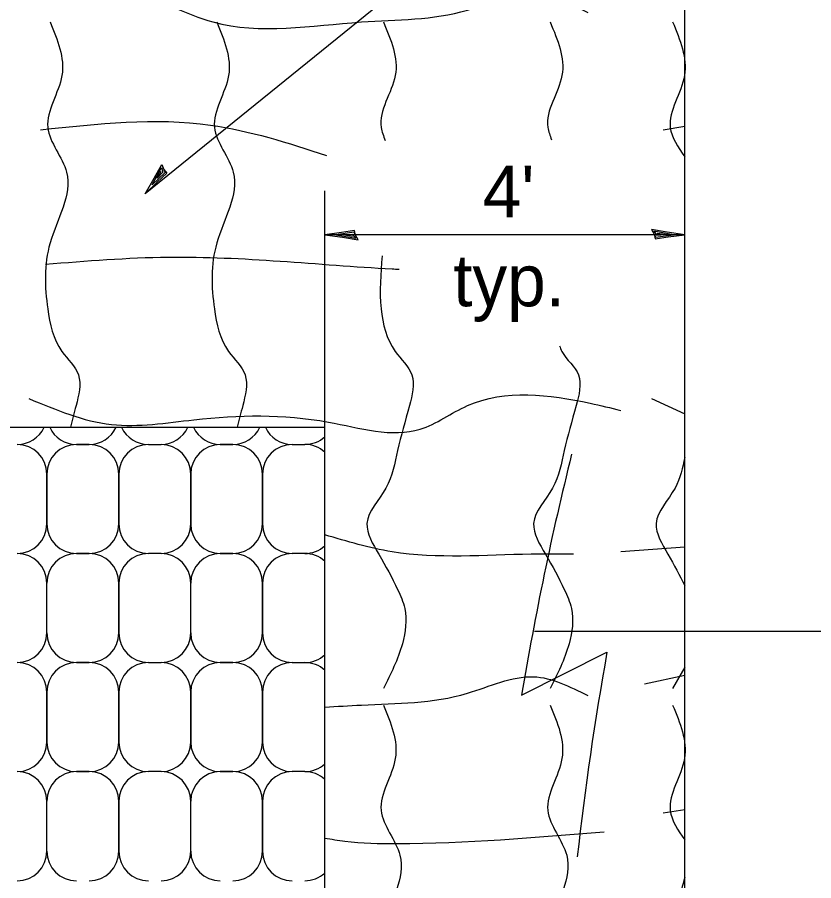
# Model space of a CAD drawing. Extents: x 0 to 2.83, y -0.07 to 1.83.
# Drawn here: x 2.3172 to 2.4964, y 0.8611 to 1.0554 of the extents above; entities that cross this region are included whole.
import ezdxf

# ---------------------------------------------------------------- set-up
doc = ezdxf.new("R2010")
doc.units = 0
for name, color, linetype in [('RD_Pr_Roadway_Dimensions', 7, 'Continuous'), ('RD_Pr_Roadway_Notes', 7, 'Continuous'), ('SH_General_Details', 7, 'Continuous')]:
    doc.layers.add(name, color=color, linetype=linetype)

msp = doc.modelspace()

# ---------------------------------------------------------------- linework, layer by layer
at = {"layer": 'RD_Pr_Roadway_Dimensions'}
for p, q in [((2.3863976149028137, 0.9439846814076104), (2.3863976149028137, 1.0163530147473017)), ((2.4673976149028136, 1.0064846814076105), (2.3863976149028137, 1.0064846814076105))]:
    msp.add_line(p, q, dxfattribs=at)
for points in [[(2.393284281558354, 1.006383014738808), (2.3930526148935747, 1.0074113480846085), (2.3901409482425047, 1.0069680147367217), (2.3863976149028137, 1.0064846814076105), (2.390394281572659, 1.005934681415806), (2.3938976149028135, 1.0053196814062693), (2.393284281558354, 1.006383014738808), (2.3929759482404185, 1.0070630147459605), (2.38891261490788, 1.0064780147473016), (2.393354281570573, 1.0056980147364238), (2.392699281559695, 1.0065730147364238), (2.390832614905198, 1.0064546814161042), (2.3926276149017704, 1.006183014750729)], [(2.4605109482271565, 1.0065846814113357), (2.4607426148911906, 1.0055563480856518), (2.463652614898045, 1.0059996814134218), (2.4673976149028136, 1.0064846814076105), (2.4633992815678907, 1.0070330147544542), (2.459897614902814, 1.0076480147438742), (2.4605109482271565, 1.0065846814113357), (2.460817614899386, 1.0059046814041832), (2.464882614897002, 1.0064896814028421), (2.460440948234309, 1.0072696814137199), (2.4610959482258155, 1.0063963480787972), (2.4629626149004293, 1.0065146814184882), (2.4611659482380346, 1.0067863480846087)]]:
    msp.add_lwpolyline(points, dxfattribs=at)
at = {"layer": 'RD_Pr_Roadway_Notes'}
msp.add_line((2.4933009482284976, 1.13491634807984), (2.3459826149007275, 1.0157163480716445), dxfattribs=at)
msp.add_lwpolyline([(2.3501859482390777, 1.021171348075072), (2.3508459482258153, 1.0203530147473017), (2.3486892815692317, 1.0183463480869928), (2.3459826149007275, 1.0157163480716445), (2.34803761490788, 1.0191896814110377), (2.3497342815658047, 1.0223146814110378), (2.3501859482390777, 1.021171348075072), (2.3505276148980454, 1.020508014738808), (2.347542614903112, 1.0176880147459604), (2.3496942815644637, 1.0216530147391059), (2.349969281560738, 1.0205963480869928), (2.348717614895661, 1.0192080147462586), (2.3496209482414616, 1.020783014754454)], dxfattribs=at)
at = {"layer": 'SH_General_Details'}
for p, q in [((2.4673976149028136, 0.4979513480859497), (2.4673976149028136, 1.2483930147486426)), ((2.462539281572957, 1.0301013480822243), (2.4673976149028136, 1.030888014753411)), ((2.459884281562079, 0.9696213480832675), (2.4673976149028136, 0.9661546814041831)), ((1.9543976149028137, 0.9631463480787971), (2.3863976149028137, 0.9631463480787971)), ((2.3863976149028137, 0.5983463480869928), (2.3863976149028137, 0.9631463480787971)), ((2.3305559482237292, 0.9592980147401491), (2.333395948237736, 0.9592980147401491)), ((2.3305559482237292, 0.9592980147401491), (2.333395948237736, 0.9592980147401491)), ((2.333395948237736, 0.9592980147401491), (2.3305559482237292, 0.9592980147401491)), ((2.346729281570573, 0.9592980147401491), (2.3495692815644635, 0.9592980147401491)), ((2.346729281570573, 0.9592980147401491), (2.3495692815644635, 0.9592980147401491)), ((2.3629026148980454, 0.9592980147401491), (2.365742614891191, 0.9592980147401491)), ((2.3629026148980454, 0.9592980147401491), (2.365742614891191, 0.9592980147401491)), ((2.365742614891191, 0.9592980147401491), (2.3629026148980454, 0.9592980147401491)), ((2.3790759482247723, 0.9592980147401491), (2.3819159482380345, 0.9592980147401491)), ((2.3790759482247723, 0.9592980147401491), (2.3819159482380345, 0.9592980147401491)), ((2.323889281557311, 0.9526313480737307), (2.323889281557311, 0.9414180147449174)), ((2.323889281557311, 0.9414180147449174), (2.323889281557311, 0.9526313480737307)), ((2.340062614904155, 0.9526313480737307), (2.340062614904155, 0.9414180147449174)), ((2.340062614904155, 0.9414180147449174), (2.340062614904155, 0.9526313480737307)), ((2.3562359482308817, 0.9526313480737307), (2.3562359482308817, 0.9414180147449174)), ((2.3562359482308817, 0.9414180147449174), (2.3562359482308817, 0.9526313480737307)), ((2.372409281558354, 0.9526313480737307), (2.372409281558354, 0.9414180147449174)), ((2.372409281558354, 0.9414180147449174), (2.372409281558354, 0.9526313480737307)), ((2.3305559482237292, 0.9347513480784991), (2.333395948237736, 0.9347513480784991)), ((2.333395948237736, 0.9347513480784991), (2.3305559482237292, 0.9347513480784991)), ((2.3495692815644635, 0.9347513480784991), (2.346729281570573, 0.9347513480784991)), ((2.3495692815644635, 0.9347513480784991), (2.346729281570573, 0.9347513480784991)), ((2.3629026148980454, 0.9347513480784991), (2.365742614891191, 0.9347513480784991)), ((2.365742614891191, 0.9347513480784991), (2.3629026148980454, 0.9347513480784991)), ((2.3819159482380345, 0.9347513480784991), (2.3790759482247723, 0.9347513480784991)), ((2.3819159482380345, 0.9347513480784991), (2.3790759482247723, 0.9347513480784991)), ((2.4673976149028136, 0.9361446814137199), (2.4529909482261134, 0.9351363480883339)), ((2.323889281557311, 0.9168713480832674), (2.323889281557311, 0.9280846814113357)), ((2.323889281557311, 0.9168713480832674), (2.323889281557311, 0.9280846814113357)), ((2.323889281557311, 0.9168713480832674), (2.323889281557311, 0.9280846814113357)), ((2.340062614904155, 0.9168713480832674), (2.340062614904155, 0.9280846814113357)), ((2.340062614904155, 0.9280846814113357), (2.340062614904155, 0.9168713480832674)), ((2.340062614904155, 0.9280846814113357), (2.340062614904155, 0.9168713480832674)), ((2.3562359482308817, 0.9168713480832674), (2.3562359482308817, 0.9280846814113357)), ((2.3562359482308817, 0.9168713480832674), (2.3562359482308817, 0.9280846814113357)), ((2.3562359482308817, 0.9168713480832674), (2.3562359482308817, 0.9280846814113357)), ((2.372409281558354, 0.9168713480832674), (2.372409281558354, 0.9280846814113357)), ((2.372409281558354, 0.9280846814113357), (2.372409281558354, 0.9168713480832674)), ((2.372409281558354, 0.9280846814113357), (2.372409281558354, 0.9168713480832674)), ((2.433602614905496, 0.9172613480883338), (2.6220859482353522, 0.9172613480883338)), ((2.430682614908923, 0.9028680147531131), (2.449889281557311, 0.9125180147486427)), ((2.3305559482237292, 0.9102046814161041), (2.333395948237736, 0.9102046814161041)), ((2.3305559482237292, 0.9102046814161041), (2.333395948237736, 0.9102046814161041)), ((2.333395948237736, 0.9102046814161041), (2.3305559482237292, 0.9102046814161041)), ((2.346729281570573, 0.9102046814161041), (2.3495692815644635, 0.9102046814161041)), ((2.346729281570573, 0.9102046814161041), (2.3495692815644635, 0.9102046814161041)), ((2.3629026148980454, 0.9102046814161041), (2.365742614891191, 0.9102046814161041)), ((2.3629026148980454, 0.9102046814161041), (2.365742614891191, 0.9102046814161041)), ((2.365742614891191, 0.9102046814161041), (2.3629026148980454, 0.9102046814161041)), ((2.3790759482247723, 0.9102046814161041), (2.3819159482380345, 0.9102046814161041)), ((2.3790759482247723, 0.9102046814161041), (2.3819159482380345, 0.9102046814161041)), ((2.4673976149028136, 0.9091696814099947), (2.464660948242803, 0.9043630147377648)), ((2.4582942815681887, 0.9054280147554973), (2.4673976149028136, 0.9073463480869928)), ((2.323889281557311, 0.9035380147496858), (2.323889281557311, 0.8923246814208725)), ((2.323889281557311, 0.8923246814208725), (2.323889281557311, 0.9035380147496858)), ((2.340062614904155, 0.9035380147496858), (2.340062614904155, 0.8923246814208725)), ((2.340062614904155, 0.8923246814208725), (2.340062614904155, 0.9035380147496858)), ((2.3562359482308817, 0.9035380147496858), (2.3562359482308817, 0.8923246814208725)), ((2.3562359482308817, 0.8923246814208725), (2.3562359482308817, 0.9035380147496858)), ((2.372409281558354, 0.9035380147496858), (2.372409281558354, 0.8923246814208725)), ((2.372409281558354, 0.8923246814208725), (2.372409281558354, 0.9035380147496858)), ((2.3305559482237292, 0.8856580147544542), (2.333395948237736, 0.8856580147544542)), ((2.333395948237736, 0.8856580147544542), (2.3305559482237292, 0.8856580147544542)), ((2.3495692815644635, 0.8856580147544542), (2.346729281570573, 0.8856580147544542)), ((2.3495692815644635, 0.8856580147544542), (2.346729281570573, 0.8856580147544542)), ((2.3629026148980454, 0.8856580147544542), (2.365742614891191, 0.8856580147544542)), ((2.365742614891191, 0.8856580147544542), (2.3629026148980454, 0.8856580147544542)), ((2.3819159482380345, 0.8856580147544542), (2.3790759482247723, 0.8856580147544542)), ((2.3819159482380345, 0.8856580147544542), (2.3790759482247723, 0.8856580147544542)), ((2.323889281557311, 0.867778014739106), (2.323889281557311, 0.8789913480880358)), ((2.323889281557311, 0.867778014739106), (2.323889281557311, 0.8789913480880358)), ((2.323889281557311, 0.867778014739106), (2.323889281557311, 0.8789913480880358)), ((2.340062614904155, 0.867778014739106), (2.340062614904155, 0.8789913480880358)), ((2.340062614904155, 0.8789913480880358), (2.340062614904155, 0.867778014739106)), ((2.340062614904155, 0.8789913480880358), (2.340062614904155, 0.867778014739106)), ((2.3562359482308817, 0.867778014739106), (2.3562359482308817, 0.8789913480880358)), ((2.3562359482308817, 0.867778014739106), (2.3562359482308817, 0.8789913480880358)), ((2.3562359482308817, 0.867778014739106), (2.3562359482308817, 0.8789913480880358)), ((2.372409281558354, 0.867778014739106), (2.372409281558354, 0.8789913480880358)), ((2.372409281558354, 0.8789913480880358), (2.372409281558354, 0.867778014739106)), ((2.372409281558354, 0.8789913480880358), (2.372409281558354, 0.867778014739106)), ((2.462539281572957, 0.8763880147534111), (2.4673976149028136, 0.8771763480703034))]:
    msp.add_line(p, q, dxfattribs=at)
for centre, radius, start, end in [((2.3172229382058576, 0.9659649549129107), 0.006666666666666666, 270, 334.9916861111111), ((2.330556271539439, 0.9659649549129107), 0.006666666666666666, 205.0083138888889, 270), ((2.3333962715333296, 0.9659649549129107), 0.006666666666666666, 270, 334.9916861111111), ((2.3467296048661663, 0.9659649549129107), 0.006666666666666666, 205.0083138888889, 270), ((2.3495696048801733, 0.9659649549129107), 0.006666666666666666, 270, 334.9916861111111), ((2.36290293821301, 0.9659649549129107), 0.006666666666666666, 205.0083138888889, 270), ((2.3657429382069006, 0.9659649549129107), 0.006666666666666666, 270, 334.9916861111111), ((2.379076271540482, 0.9659649549129107), 0.006666666666666666, 205.0083138888889, 270), ((2.3819162715336275, 0.9659649549129107), 0.006666666666666666, 270, 312.24097777777774), ((2.3172229382058576, 0.952631621579329), 0.006666666666666666, 0, 90), ((2.330556271539439, 0.952631621579329), 0.006666666666666666, 90, 180), ((2.3333962715333296, 0.952631621579329), 0.006666666666666666, 0, 90), ((2.3467296048661663, 0.952631621579329), 0.006666666666666666, 90, 180), ((2.3495696048801733, 0.952631621579329), 0.006666666666666666, 0, 90), ((2.36290293821301, 0.952631621579329), 0.006666666666666666, 90, 180), ((2.3657429382069006, 0.952631621579329), 0.006666666666666666, 0, 90), ((2.379076271540482, 0.952631621579329), 0.006666666666666666, 90, 180), ((2.3819162715336275, 0.952631621579329), 0.006666666666666666, 47.75902222222222, 90), ((3.1293545627063106, 0.7861949671703079), 0.7083449831761316, 166.03945555555555, 170.51942499999998), ((2.3172229382058576, 0.9414182882505158), 0.006666666666666666, 270, 360), ((2.330556271539439, 0.9414182882505158), 0.006666666666666666, 180, 270), ((2.3333962715333296, 0.9414182882505158), 0.006666666666666666, 270, 360), ((2.3467296048661663, 0.9414182882505158), 0.006666666666666666, 180, 270), ((2.3495696048801733, 0.9414182882505158), 0.006666666666666666, 270, 360), ((2.36290293821301, 0.9414182882505158), 0.006666666666666666, 180, 270), ((2.3657429382069006, 0.9414182882505158), 0.006666666666666666, 270, 360), ((2.379076271540482, 0.9414182882505158), 0.006666666666666666, 180, 270), ((2.3172229382058576, 0.9280849549176791), 0.006666666666666666, 0, 90), ((2.330556271539439, 0.9280849549176791), 0.006666666666666666, 90, 180), ((2.3333962715333296, 0.9280849549176791), 0.006666666666666666, 0, 90), ((2.3467296048661663, 0.9280849549176791), 0.006666666666666666, 90, 180), ((2.3495696048801733, 0.9280849549176791), 0.006666666666666666, 0, 90), ((2.36290293821301, 0.9280849549176791), 0.006666666666666666, 90, 180), ((2.3657429382069006, 0.9280849549176791), 0.006666666666666666, 0, 90), ((2.379076271540482, 0.9280849549176791), 0.006666666666666666, 90, 180), ((2.3819162715336275, 0.9414182882505158), 0.006666666666666666, 270, 312.24097777777774), ((2.3819162715336275, 0.9280849549176791), 0.006666666666666666, 47.75902222222226, 90.00000000000006), ((2.3172229382058576, 0.9168716215687492), 0.006666666666666666, 270, 360), ((2.330556271539439, 0.9168716215687492), 0.006666666666666666, 180, 270), ((2.3333962715333296, 0.9168716215687492), 0.006666666666666666, 270, 360), ((2.3467296048661663, 0.9168716215687492), 0.006666666666666666, 180, 270), ((2.3495696048801733, 0.9168716215687492), 0.006666666666666666, 270, 360), ((2.36290293821301, 0.9168716215687492), 0.006666666666666666, 180, 270), ((2.3657429382069006, 0.9168716215687492), 0.006666666666666666, 270, 360), ((2.379076271540482, 0.9168716215687492), 0.006666666666666666, 180, 270), ((2.3819162715336275, 0.9168716215687492), 0.006666666666666666, 270, 312.24097777777774), ((3.1471278731686962, 0.7875689933302501), 0.7083449831761316, 169.8401555555556, 173.60609166666677), ((2.3172229382058576, 0.9035382882359125), 0.006666666666666666, 0, 90), ((2.330556271539439, 0.9035382882359125), 0.006666666666666666, 90, 180), ((2.3333962715333296, 0.9035382882359125), 0.006666666666666666, 0, 90), ((2.3467296048661663, 0.9035382882359125), 0.006666666666666666, 90, 180), ((2.3495696048801733, 0.9035382882359125), 0.006666666666666666, 0, 90), ((2.36290293821301, 0.9035382882359125), 0.006666666666666666, 90, 180), ((2.3657429382069006, 0.9035382882359125), 0.006666666666666666, 0, 90), ((2.379076271540482, 0.9035382882359125), 0.006666666666666666, 90, 180), ((2.3819162715336275, 0.9035382882359125), 0.006666666666666666, 47.75902222222222, 90), ((2.3172229382058576, 0.8923249549070993), 0.006666666666666666, 270, 360), ((2.330556271539439, 0.8923249549070993), 0.006666666666666666, 180, 270), ((2.3333962715333296, 0.8923249549070993), 0.006666666666666666, 270, 360), ((2.3467296048661663, 0.8923249549070993), 0.006666666666666666, 180, 270), ((2.3495696048801733, 0.8923249549070993), 0.006666666666666666, 270, 360), ((2.36290293821301, 0.8923249549070993), 0.006666666666666666, 180, 270), ((2.3657429382069006, 0.8923249549070993), 0.006666666666666666, 270, 360), ((2.379076271540482, 0.8923249549070993), 0.006666666666666666, 180, 270), ((2.3819162715336275, 0.8923249549070993), 0.006666666666666666, 270, 312.24097777777774), ((2.3172229382058576, 0.8789916215735176), 0.006666666666666666, 0, 90), ((2.330556271539439, 0.8789916215735176), 0.006666666666666666, 90, 180), ((2.3333962715333296, 0.8789916215735176), 0.006666666666666666, 0, 90), ((2.3467296048661663, 0.8789916215735176), 0.006666666666666666, 90, 180), ((2.3495696048801733, 0.8789916215735176), 0.006666666666666666, 0, 90), ((2.36290293821301, 0.8789916215735176), 0.006666666666666666, 90, 180), ((2.3657429382069006, 0.8789916215735176), 0.006666666666666666, 0, 90), ((2.379076271540482, 0.8789916215735176), 0.006666666666666666, 90, 180), ((2.3819162715336275, 0.8789916215735176), 0.006666666666666666, 47.75902222222226, 90.00000000000006), ((2.3172229382058576, 0.8677782882454493), 0.006666666666666666, 270, 360), ((2.330556271539439, 0.8677782882454493), 0.006666666666666666, 180, 270), ((2.3333962715333296, 0.8677782882454493), 0.006666666666666666, 270, 360), ((2.3467296048661663, 0.8677782882454493), 0.006666666666666666, 180, 270), ((2.3495696048801733, 0.8677782882454493), 0.006666666666666666, 270, 360), ((2.36290293821301, 0.8677782882454493), 0.006666666666666666, 180, 270), ((2.3657429382069006, 0.8677782882454493), 0.006666666666666666, 270, 360), ((2.379076271540482, 0.8677782882454493), 0.006666666666666666, 180, 270), ((2.3819162715336275, 0.8677782882454493), 0.006666666666666666, 270, 312.24097777777774)]:
    msp.add_arc(centre, radius, start, end, dxfattribs=at)
for points in [[(2.3182392815610364, 1.0591413480835654), (2.3431759482284975, 1.060731348077456), (2.361214281565507, 1.054363014737765), (2.3946342815620794, 1.054363014737765), (2.418505948231925, 1.0570180147486428), (2.4333642815610363, 1.060731348077456), (2.445565948234309, 1.0564863480726876)], [(2.32460594823565, 1.054363014737765), (2.3272609482271567, 1.0423030147554972), (2.324074281559695, 1.0306330147388079), (2.3283192815644633, 1.0205530147554973), (2.32460594823565, 1.004638014753411), (2.324074281559695, 0.9897813480692603), (2.3272609482271567, 0.9802330147425332), (2.3309742815753416, 0.9749230147401491), (2.330440948234309, 0.9680313480692604), (2.329199281559695, 0.9631463480787971)], [(2.36210594823565, 1.054363014737765), (2.3647609482271568, 1.0423030147554972), (2.361574281559695, 1.0306330147388079), (2.3658192815644634, 1.0205530147554973), (2.36210594823565, 1.004638014753411), (2.361574281559695, 0.9897813480692603), (2.3647609482271568, 0.9802330147425332), (2.3684742815753412, 0.9749230147401491), (2.3679409482343092, 0.9680313480692604), (2.3666992815596952, 0.9631463480787971)], [(2.39960594823565, 1.054363014737765), (2.4022609482271564, 1.0423030147554972), (2.3990742815596953, 1.0306330147388079), (2.400005948231925, 1.0277196814219156)], [(2.4371059482356503, 1.054363014737765), (2.4397609482271565, 1.0423030147554972), (2.4365742815596954, 1.0306330147388079), (2.4374242815634206, 1.027866348088036)], [(2.464660948242803, 1.054363014737765), (2.467315948234309, 1.0423030147554972), (2.464129281566848, 1.0306330147388079), (2.4673976149028136, 1.024001348078499)], [(2.3224842815658047, 1.0301013480822243), (2.360680948223729, 1.03116634807984), (2.3867626148922336, 1.0243530147473017)], [(2.3235409482380343, 0.9998613480726877), (2.3511342815620795, 1.0014513480859497), (2.4015342815583542, 0.9988030147554973), (2.4031259482366933, 0.9987180147367217)], [(2.3992992815634206, 1.0017246814171472), (2.3990742815596953, 0.9897813480692603), (2.4022609482271564, 0.9802330147425332), (2.4059742815753413, 0.9749230147401491), (2.4054409482343093, 0.9680313480692604), (2.4027859482428027, 0.9579513480859497), (2.400139281557311, 0.9494613480764129), (2.395894281572659, 0.9415030147435763), (2.3985409482380344, 0.9346030147473016), (2.4027859482428027, 0.9266463480787971), (2.404375948236693, 0.9224080147544541), (2.4038509482404185, 0.9144430147411922), (2.39960594823565, 0.9043630147377648)], [(2.439202614909966, 0.9814980147483446), (2.4397609482271565, 0.9802330147425332), (2.4434742815753414, 0.9749230147401491), (2.442940948234309, 0.9680313480692604), (2.4402859482428028, 0.9579513480859497), (2.437639281557311, 0.9494613480764129), (2.4333942815726592, 0.9415030147435763), (2.4360409482380345, 0.9346030147473016), (2.4402859482428028, 0.9266463480787971), (2.441875948236693, 0.9224080147544541), (2.4413509482404185, 0.9144430147411922), (2.4371059482356503, 0.9043630147377648)], [(2.319829281575043, 0.9696213480832675), (2.3383992815678907, 0.9637863480846086), (2.356969281560738, 0.9648430147367217), (2.387209281570275, 0.9643180147411922), (2.407894281572659, 0.9627280147473016), (2.418505948231925, 0.9680313480692604), (2.4460992815753415, 0.9685630147459605), (2.4529909482261134, 0.9669663480716446)], [(2.4673976149028136, 0.9564363480808833), (2.4651942815644636, 0.9494613480764129), (2.460949281559695, 0.9415030147435763), (2.4635959482258154, 0.9346030147473016), (2.4673976149028136, 0.9275296814041831)], [(2.442379281566848, 0.9346030147473016), (2.4328309482401207, 0.9346030147473016), (2.4015342815583542, 0.9351363480883339), (2.3863976149028137, 0.9389513480859497)], [(2.3863976149028137, 0.9001696814099946), (2.3946342815620794, 0.9006513480740288), (2.418505948231925, 0.9033063480856517), (2.4333642815610363, 0.9070180147486427), (2.445565948234309, 0.9027730147438743)], [(2.39960594823565, 0.9006513480740288), (2.4022609482271564, 0.8885913480716445), (2.3990742815596953, 0.8769213480750718), (2.4033192815644635, 0.8668413480716446), (2.39960594823565, 0.8509263480703034), (2.3990742815596953, 0.8360680147411921), (2.4022609482271564, 0.8265213480787972), (2.4059742815753413, 0.8212113480764129), (2.4054409482343093, 0.8143180147411921), (2.4027859482428027, 0.8042380147377649), (2.400139281557311, 0.7957480147483447), (2.395894281572659, 0.7877913480798402), (2.3985409482380344, 0.7808913480835655), (2.4027859482428027, 0.7729330147507288), (2.404375948236693, 0.7686963480713466), (2.4038509482404185, 0.760731348077456), (2.39960594823565, 0.7506513480740288)], [(2.4371059482356503, 0.9006513480740288), (2.4397609482271565, 0.8885913480716445), (2.4365742815596954, 0.8769213480750718), (2.4408192815644636, 0.8668413480716446), (2.4371059482356503, 0.8509263480703034), (2.4365742815596954, 0.8360680147411921), (2.4397609482271565, 0.8265213480787972), (2.4434742815753414, 0.8212113480764129), (2.442940948234309, 0.8143180147411921), (2.4402859482428028, 0.8042380147377649), (2.437639281557311, 0.7957480147483447), (2.4333942815726592, 0.7877913480798402), (2.4360409482380345, 0.7808913480835655), (2.4402859482428028, 0.7729330147507288), (2.441875948236693, 0.7686963480713466), (2.4413509482404185, 0.760731348077456), (2.4371059482356503, 0.7506513480740288)], [(2.464660948242803, 0.9006513480740288), (2.467315948234309, 0.8885913480716445), (2.464129281566848, 0.8769213480750718), (2.4673976149028136, 0.8702880147496858)], [(2.3863976149028137, 0.8707130147414901), (2.390920948233266, 0.8700213480787972), (2.402590948230584, 0.8694880147377648), (2.4492792815631224, 0.8721430147486428)], [(2.4673976149028136, 0.8618546814123789), (2.464660948242803, 0.8509263480703034), (2.464129281566848, 0.8360680147411921), (2.467315948234309, 0.8265213480787972), (2.4673976149028136, 0.82634801475207)]]:
    msp.add_spline(points, degree=3, dxfattribs=at)

# ---------------------------------------------------------------- texts
at = {"layer": 'RD_Pr_Roadway_Dimensions'}
for s, p in [("4'", (2.421922842284082, 1.0103813480737307)), ('typ.', (2.4152951368819524, 0.990381344740341))]:
    msp.add_text(s, height=0.011666669999999999, dxfattribs=at).set_placement(p)

doc.saveas('drawing.dxf')
